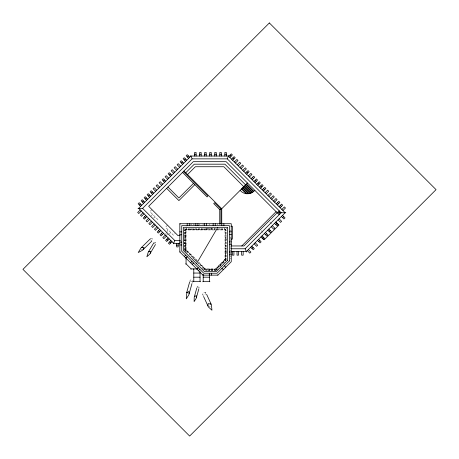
<?xml version="1.0" encoding="UTF-8"?>
<svg xmlns="http://www.w3.org/2000/svg" width="459" height="459" viewBox="0 0 459 459"><rect width="100%" height="100%" fill="white"/><g stroke="black" fill="none" stroke-linecap="round" stroke-linejoin="round"><path stroke-width="0.34" stroke-dasharray="2.29 1.72" d="M187.077 293.64L187.22 292.383M203.285 295.848L202.7 294.58L203.176 292.739L205.724 292.383L206.292 293.622M205.724 292.383L205.248 294.225L202.7 294.58M189.814 281.396L190.192 280.059L192.12 279.841L192.556 281.522L192.172 282.893M196.945 287.506L197.313 286.209L198.896 286.026L199.258 287.409L197.674 287.592L197.313 286.209M151.493 215.902L152.44 214.192M165.797 233.746L166.743 232.042M167.059 231.468L168.011 229.764M151.946 209.585L149.886 211.639L157.89 219.643L159.124 218.409M167.518 225.157L165.458 227.211L173.462 235.215L175.108 233.568M185.602 251.475L185.602 243.798L186.056 243.35L183.984 243.35M184.587 250.901L186.056 249.432L205.54 268.917L205.54 270.994M185.115 251.429L186.583 249.96M186.377 252.381L187.691 251.067M187.771 253.104L188.747 252.129M188.878 254.211L189.854 253.23M189.934 255.273L190.915 254.292M191.042 256.374L192.017 255.399M192.103 257.436L193.078 256.455M192.872 258.876L194.186 257.562M193.778 260.092L195.241 258.624M225.025 229.948L226.878 228.089M194.88 261.194L196.349 259.725M198.598 263.931L199.573 262.95M199.699 265.038L200.681 264.057M200.761 266.094L201.736 265.118M201.862 267.201L202.844 266.22M202.436 268.75L203.905 267.281M203.544 269.858L205.007 268.389M204.559 269.898L205.54 268.917L204.771 270.776L206.332 270.776M202.792 268.917L215.282 268.917L225.025 259.174L225.025 228.932L224.227 228.932M216 269.64L216.596 269.043M217.841 267.798L219.035 266.604M220.274 265.359L221.468 264.172M222.713 262.927L223.906 261.733M225.145 260.488L225.742 259.897M217.193 269.634L216.596 270.231L215.282 268.917L215.282 270.776M223.9 262.927L224.497 262.33M153.633 218.042L155.337 217.09M165.791 235.507L170.909 232.661M196.222 261.722L196.928 261.36M192.556 281.522L190.628 281.746L190.192 280.059M205.862 228.811L215.506 228.811M186.056 228.932L186.847 228.932M188.506 228.932L190.095 228.932M191.753 228.932L193.342 228.932M195 228.932L196.59 228.932M198.248 228.932L199.837 228.932M201.495 228.932L203.085 228.932M204.743 228.932L206.332 228.932M207.99 228.932L209.579 228.932M211.238 228.932L212.827 228.932M214.485 228.932L215.282 228.932M219.322 228.932L217.732 228.932L217.732 229.948M220.98 228.932L222.569 228.932M216.074 229.374L185.482 229.374L185.482 249.667L197.869 262.055M216.786 229.374L225.593 229.374L225.593 259.41L215.518 269.49L205.299 269.49L198.363 262.554M184.197 229.948L226.04 229.948L226.04 230.745M183.979 230.745L186.056 230.745M225.025 230.745L226.407 230.745M229.827 230.745L231.25 230.745M183.979 232.403L186.056 232.403M225.025 232.403L226.407 232.403M183.979 233.992L186.056 233.992M225.025 233.992L226.407 233.992M183.979 235.651L186.056 235.651L184.048 235.656M225.025 235.651L226.407 235.651M183.979 237.24L186.056 237.24M225.025 237.24L226.407 237.24M229.867 237.24L231.25 237.24M183.979 238.898L186.056 238.898M225.025 238.898L226.407 238.898M229.827 238.898L231.25 238.898M225.025 239.128L226.866 239.128M183.979 240.487L186.056 240.487M225.025 240.487L226.407 240.487M229.867 240.487L231.25 240.487M183.944 240.533L186.056 240.533M183.979 242.145L186.056 242.145M225.025 242.145L226.407 242.145M183.979 243.735L186.056 243.735M225.025 243.735L226.407 243.735M229.867 243.735L231.25 243.735M184.174 243.798L185.602 243.798M183.979 245.393L186.056 245.393M225.025 245.393L226.407 245.393M186.056 245.594L185.281 245.594L185.281 229.173L206.9 229.173L206.9 229.948M225.025 245.955L226.425 245.955M183.979 246.982L186.056 246.982M225.025 246.982L226.407 246.982M229.867 246.982L231.25 246.982M183.979 248.64L186.056 248.64M225.025 248.64L226.407 248.64M229.827 248.64L231.25 248.64M225.025 248.772L226.407 248.772M183.979 249.432L186.056 249.432L184.197 250.201L184.197 248.64M225.025 250.23L226.407 250.23M229.867 250.23L231.25 250.23M226.442 251.589L225.025 251.589L225.472 252.037L225.472 259.364L215.466 269.364L209.901 269.364L209.447 268.917L209.447 270.988M225.025 251.888L226.407 251.888M225.472 252.037L226.872 252.037M225.025 253.477L226.407 253.477M229.867 253.477L231.25 253.477M225.025 255.135L226.407 255.135M225.025 256.724L226.407 256.724M229.867 256.724L231.25 256.724M225.025 258.383L226.407 258.383M229.827 258.383L231.25 258.383M226 260.155L225.025 259.174L226.407 259.174M205.54 269.938L206.332 269.938M207.99 269.938L209.579 269.938M211.238 269.938L212.827 269.938M214.485 269.938L215.282 269.938M207.99 270.776L209.579 270.776M211.238 270.776L212.827 270.776M214.485 270.776L216.051 270.776L215.282 268.917M141.332 249.472L142.537 249.553M154.201 242.203L155.831 242.45L155.819 243.93L154.19 243.683M209.138 306.17L210.297 306.342M225.025 259.174L226.878 259.943M150.971 238.21L152.755 238.984L152.29 240.665L150.506 239.891M269.881 222.041L272.371 224.531M261.234 230.688L263.724 233.178M224.692 259.507L225.708 260.528L216.631 269.605L215.615 268.584M224.428 259.771L225.403 260.746M223.183 261.016L224.164 261.991M221.99 262.204L222.971 263.185M220.75 263.449L221.726 264.43M186.056 229.948L184.197 228.089L184.197 230.745M219.557 264.642L221.026 266.111M218.312 265.887L219.293 266.863M217.118 267.075L218.1 268.056M215.879 268.32L217.342 269.789M185.333 250.155L185.866 250.683M186.968 251.79L188.029 252.846M189.137 253.953L190.192 255.015M191.3 256.116L192.361 257.178M193.463 258.285L194.524 259.341M195.632 260.448L196.687 261.51M198.322 263.145L198.856 263.673M199.958 264.78L201.019 265.836M202.126 266.943L203.182 268.004M204.289 269.106L204.817 269.64M226.04 232.403L226.04 233.992M226.04 235.651L226.04 237.24M226.04 238.898L226.04 240.487M226.04 242.145L226.04 243.735M226.04 245.393L226.04 246.982M226.04 248.64L226.04 250.23M226.04 251.888L226.04 253.477M226.04 255.135L226.04 256.724M226.04 258.383L226.04 259.174M224.227 228.089L224.227 229.948M222.569 228.565L222.569 229.948M220.98 228.565L220.98 229.948M219.322 223.722L219.322 225.105M219.322 228.565L219.322 229.948M217.732 223.722L217.732 225.105M214.485 228.565L214.485 229.948M214.485 268.917L214.485 270.994M212.827 228.565L212.827 229.948M212.827 268.917L212.827 270.994M211.238 228.089L211.238 229.948M211.238 268.917L211.238 270.994M209.901 269.364L209.901 270.747M209.579 223.722L209.579 225.145M209.579 228.565L209.579 229.948M209.579 268.917L209.579 270.994M207.99 228.089L207.99 229.948M207.99 268.917L207.99 270.994M206.332 228.565L206.332 229.948M206.332 268.917L206.332 270.994M204.743 228.565L204.743 229.948M203.085 223.722L203.085 225.105M203.085 228.565L203.085 229.948M201.495 228.089L201.495 229.948M199.837 223.722L199.837 225.105M199.837 228.565L199.837 229.948M198.248 228.565L198.248 229.948M196.59 228.565L196.59 229.948M195 223.722L195 225.145M195 228.565L195 229.948M193.342 223.722L193.342 225.105M193.342 228.565L193.342 229.948M191.753 223.722L191.753 225.105M191.753 228.565L191.753 229.948M190.095 223.722L190.095 225.105M190.095 228.565L190.095 229.948M188.506 228.565L188.506 229.948M186.847 228.565L186.847 229.948M186.056 226.844L186.056 252.18M185.034 229.948L185.034 230.745M185.034 232.403L185.034 233.992M185.034 235.651L185.034 237.24M185.034 238.898L185.034 240.487M185.034 242.145L185.034 243.735M185.034 245.393L185.034 246.982M185.034 248.64L185.034 249.432M184.197 232.403L184.197 233.992M184.197 235.651L184.197 237.24M184.197 238.898L184.197 240.487M184.197 242.145L184.197 243.735M184.197 245.393L184.197 246.982"/><path stroke-width="0.69" d="M186.434 293.416L186.302 298.838L188.804 294.879L191.982 283.576M194.237 297.157L194.123 301.603L196.177 298.361L198.879 288.751M207.973 305.998L208.179 303.588L211.151 304.156L206.579 294.242M150.277 253.27L150.563 251.32L148.481 251.836L153.845 242.805M189.102 293.829L188.838 291.522L186.624 292.744L189.63 282.061M196.418 297.501L196.2 295.607L194.392 296.606L196.768 288.154M148.182 252.341L146.874 256.765L149.8 254.068L155.475 244.509M173.445 243.798L174.793 240.533L142.611 208.352L137.993 208.352M231.267 248.772L245.14 248.772L281.172 212.741L227.291 158.86L228.645 155.595M190.938 269.364L191.128 268.917L186.056 263.845L186.056 257.482M202.958 275.142L179.83 252.014L179.83 223.722L231.25 223.722L231.25 261.756L217.859 275.142L202.958 275.142L203.09 274.832M143.145 249.593L144.069 247.464L141.544 247.412L150.477 238.697M196.532 263.644L217.778 227.308M141.045 247.9L138.216 252.53L142.359 250.356L151.78 241.159M139.404 205.041L140.483 203.968M142.405 202.04L143.483 200.967M145.405 199.04L146.484 197.967M148.406 196.039L149.485 194.966M151.407 193.038L152.486 191.965M163.41 181.035L164.488 179.957M169.411 175.034L170.49 173.955M181.414 163.031L182.493 161.952M184.42 160.03L185.493 158.952M187.421 157.03L188.494 155.951M140.207 209.929L137.689 212.448L138.761 213.527L141.286 211.002M142.611 208.352L192.103 158.86L227.291 158.86M143.001 212.724L140.483 215.242L141.556 216.321L144.08 213.796M185.74 172.739L194.295 164.19L224.904 164.19L245.599 184.885M145.796 215.512L143.271 218.036L144.35 219.115L146.874 216.591M187.542 174.54L195.345 166.732L223.854 166.732L250.384 193.319L250.998 193.032L244.228 186.256M148.59 218.306L146.065 220.831L147.144 221.904L149.663 219.385M151.384 221.1L148.859 223.625L149.938 224.698L152.457 222.179M193.509 183.348L178.901 197.955L167.942 187.002M154.178 223.894L151.654 226.419L152.727 227.492L155.251 224.973M194.823 184.661L178.901 200.583L166.628 188.316M156.967 226.689L154.448 229.207L155.521 230.286L158.045 227.762M228.789 156.37L231.307 153.851L232.386 154.924L229.861 157.448M159.761 229.483L157.242 232.002L158.315 233.08L160.839 230.556M231.577 159.164L234.101 156.645L235.18 157.718L232.656 160.243M162.555 232.277L160.036 234.796L161.109 235.874L163.633 233.35M234.371 161.958L236.896 159.434L237.969 160.512L235.45 163.037M165.349 235.065L162.825 237.59L163.903 238.663L166.422 236.144M237.165 164.752L239.69 162.228L240.763 163.306L238.244 165.825M168.143 237.86L165.619 240.384L166.697 241.457L169.216 238.938M239.959 167.546L242.484 165.022L243.557 166.101L241.032 168.619M170.937 240.654L168.413 243.178L169.491 244.251L172.01 241.732M242.754 170.341L245.272 167.816L246.351 168.889L243.827 171.414M245.548 173.129L248.067 170.61L249.145 171.683L246.621 174.208M248.336 175.923L250.861 173.404L251.939 174.477L249.415 177.002M251.13 178.717L253.655 176.193L254.728 177.272L252.209 179.796M221.743 223.43L221.743 208.742L247.47 183.021M253.925 181.512L256.449 178.987L257.522 180.066L255.003 182.584M184.323 256.506L185.677 255.158M256.719 184.306L259.243 181.781L260.316 182.86L257.797 185.379M185.884 258.067L187.238 256.719M259.513 187.1L262.032 184.575L263.11 185.654L260.586 188.173M262.307 189.888L264.826 187.37L265.904 188.442L263.38 190.967M190.617 262.8L191.965 261.446M192.172 264.355L193.526 263.007M265.101 192.682L267.62 190.164L268.699 191.237L266.174 193.761M193.337 269.364L193.784 268.917L193.784 281.327L193.337 281.78M267.89 195.477L270.414 192.958L271.487 194.031L268.968 196.555M196.905 269.089L198.254 267.735M270.684 198.271L273.208 195.746L274.281 196.825L271.762 199.344M198.46 270.644L199.814 269.295M273.478 201.065L276.002 198.54L277.075 199.619L274.557 202.138M276.272 203.859L278.791 201.335L279.87 202.413L277.345 204.932M202.752 281.78L203.205 281.327L203.205 274.436M279.066 206.653L281.585 204.129L282.664 205.202L280.139 207.726M241.784 245.955L276.094 211.645M281.86 209.442L284.379 206.923L285.458 207.996L282.933 210.52M251.962 248.468L253.041 247.39M258.796 241.635L259.869 240.556M262.209 238.215L263.288 237.142M265.629 234.801L266.702 233.723M269.043 231.388L270.122 230.309M275.876 224.554L276.949 223.476M282.71 217.721L283.782 216.648M186.624 292.744L187.22 292.383M194.392 296.606L194.874 296.313M219.735 209.574L220.934 209.08L214.565 202.712L213.716 203.561L219.735 209.574L219.735 223.453M179.83 252.014L180.14 251.882M185.602 264.034L186.056 263.845M148.481 251.836L149.049 251.67M141.544 247.412L142.238 247.401M194.582 154.253L196.102 154.253M199.625 154.253L201.151 154.253M204.674 154.253L206.194 154.253M209.717 154.253L211.238 154.253M214.76 154.253L216.281 154.253M219.804 154.253L221.324 154.253M224.853 154.253L226.373 154.253M277.19 212.741L285.791 212.741M230.94 226.224L232.357 226.224L232.357 239.128L231.026 239.128M229.339 231.801L231.25 231.801M179.83 231.87L181.741 231.87M229.339 234.606L231.25 234.606M179.83 234.75L181.741 234.75M180.026 235.656L178.017 235.656L148.653 206.292L193.268 161.677L226.126 161.677L279.181 214.732L279.181 210.75L243.976 245.955L231.342 245.955M174.793 240.533L180.427 240.533M229.339 241.893L231.25 241.893M179.83 242.105L181.741 242.105M179.842 243.35L173.628 243.35L138.629 208.352L190.938 156.043L228.456 156.043L285.154 212.741L246.305 251.589L231.405 251.589M229.339 244.699L231.25 244.699M179.83 244.98L181.741 244.98M176.658 245.14L178.178 245.14M229.339 251.991L231.25 251.991M229.339 254.797L231.25 254.797M191.128 268.917L197.301 268.917M193.784 273.053L200.032 273.053M193.784 277.19L200.032 277.19M203.205 277.19L209.447 277.19M193.784 281.327L200.032 281.327L200.48 281.78M203.205 281.327L209.447 281.327L209.901 281.78M210.354 303.973L211.151 304.156M230.051 155.108L231.129 156.18M232.845 157.896L233.924 158.975M246.81 171.867L247.889 172.94M252.398 177.449L253.477 178.528M255.193 180.244L256.265 181.322M257.987 183.038L259.06 184.116M260.781 185.832L261.854 186.905M263.569 188.626L264.648 189.699M277.54 202.591L278.613 203.664M280.329 205.385L281.407 206.458M282.514 215.38L285.039 217.899L283.96 218.977L281.442 216.453M246.529 183.956L253.793 191.214L253.339 191.667L246.076 184.409M245.381 185.109L252.57 192.298L251.951 192.585L244.928 185.562M279.101 218.794L281.625 221.318L280.547 222.391L278.022 219.872M243.075 187.41L249.208 193.543L248.417 193.658L242.622 187.863M275.905 221.99L278.946 225.03L264.223 239.753L262.703 238.232M275.687 222.213L278.206 224.732L277.133 225.811L274.608 223.286M241.927 188.563L247.108 193.744L246.047 193.589L241.474 189.016M272.267 225.627L274.792 228.152L273.713 229.225L271.194 226.7M268.854 229.041L271.372 231.566L270.299 232.638L267.775 230.12M265.434 232.461L267.958 234.979L266.88 236.058L264.361 233.533M189.762 157.219L187.238 154.694L186.165 155.773L188.683 158.292M186.761 160.22L184.237 157.695L183.164 158.774L185.683 161.293M262.02 235.874L264.545 238.399L263.466 239.472L260.947 236.953M183.761 163.22L181.236 160.696L180.163 161.775L182.682 164.293M258.606 239.294L261.125 241.813L260.052 242.891L257.528 240.367M180.76 166.221L178.235 163.697L177.163 164.775L179.681 167.294M183.973 170.972L221.743 208.742M255.187 242.708L257.711 245.232L256.633 246.305L254.114 243.781M183.399 171.546L207.944 196.085L207.095 196.934L182.55 172.395M177.759 169.222L175.235 166.697L174.162 167.776L176.681 170.3M251.773 246.122L254.292 248.646L253.219 249.719L250.694 247.2M174.759 172.223L172.234 169.698L171.161 170.777L173.68 173.301M248.353 249.541L250.878 252.06L249.805 253.138L247.281 250.614M171.758 175.223L169.233 172.699L168.155 173.777L170.679 176.302M168.757 178.224L166.233 175.699L165.154 176.778L167.678 179.303M165.756 181.225L163.232 178.706L162.153 179.779L164.678 182.303M162.756 184.225L160.231 181.707L159.153 182.78L161.677 185.304M159.749 187.226L157.23 184.707L156.152 185.78L158.676 188.305M156.748 190.227L154.23 187.708L153.151 188.781L155.676 191.305M153.748 193.228L151.229 190.709L150.15 191.782L152.675 194.306M224.457 265.847L225.805 267.195M179.83 223.722L180.14 224.032M150.747 196.228L148.228 193.709L147.15 194.782L149.674 197.307M221.949 268.349L223.303 269.703M147.746 199.229L145.228 196.71L144.149 197.783L146.673 200.308M144.746 202.23L142.227 199.711L141.148 200.784L143.673 203.308M141.745 205.23L139.226 202.712L138.148 203.785L140.672 206.309M144.528 216.78L145.606 217.859M158.498 230.745L159.571 231.824M161.287 233.539L162.366 234.618M166.875 239.128L167.954 240.2M169.669 241.922L170.742 242.995M203.578 296.48L208.42 306.973L211.938 310.227L211.444 304.782M245.14 248.772L246.494 252.037M190.749 155.595L192.103 158.86M217.732 274.832L217.859 275.142M243.161 251.589L243.161 255.158L241.641 255.158L241.641 251.589M238.548 251.589L238.548 255.158L237.022 255.158L237.022 251.589M233.929 251.589L233.929 255.158L232.409 255.158L232.409 251.589M226.373 156.043L226.373 152.474L224.853 152.474L224.853 156.043M223.889 223.722L223.889 225.633M221.806 223.722L221.806 225.633M221.324 156.043L221.324 152.474L219.804 152.474L219.804 156.043M220.934 209.08L220.934 224.084M216.281 156.043L216.281 152.474L214.76 152.474L214.76 156.043M215.237 223.722L215.237 225.633M213.148 223.722L213.148 225.633M211.507 273.231L211.507 275.142M211.238 156.043L211.238 152.474L209.717 152.474L209.717 156.043M209.447 274.436L209.447 281.327M209.31 273.231L209.31 275.142M206.579 223.722L206.579 225.633M206.194 156.043L206.194 152.474L204.674 152.474L204.674 156.043M204.496 223.722L204.496 225.633M201.151 156.043L201.151 152.474L199.625 152.474L199.625 156.043M200.032 271.676L200.032 281.327M197.927 223.722L197.927 225.633M196.102 156.043L196.102 152.474L194.582 152.474L194.582 156.043M195.844 223.722L195.844 225.633M189.274 223.722L189.274 225.633M187.186 223.722L187.186 225.633M178.178 243.35L178.178 246.913L176.658 246.913L176.658 243.35M254.814 190.365A9.576 9.576 0 0 1 240.12 190.365M269.358 22.95L22.95 269.358L189.642 436.05L436.05 189.642L269.358 22.95M227.664 260.27L216.373 271.556L204.444 271.556L183.416 250.528L183.416 227.308L227.664 227.308L227.664 260.27M229.339 260.964L217.067 273.231L203.75 273.231L181.741 251.222L181.741 225.633L229.339 225.633L229.339 260.964"/></g></svg>
